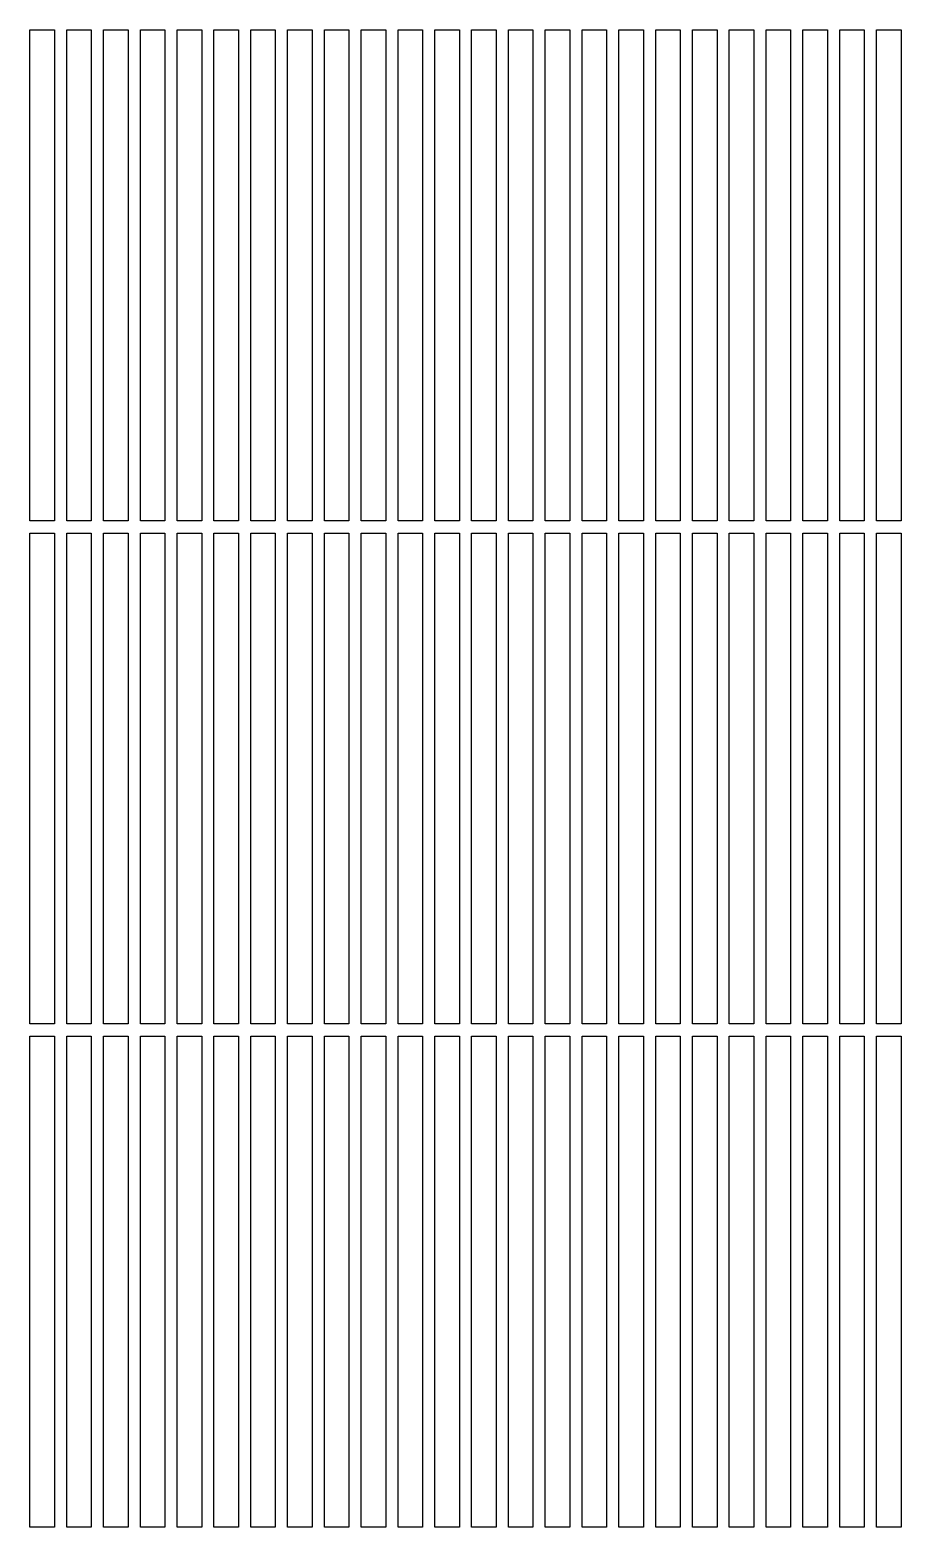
# Model space of a CAD drawing. Header units: millimetres. Extents: x 7 to 114, y 89 to 272.
import ezdxf

# ---------------------------------------------------------------- set-up
doc = ezdxf.new("R2010")
doc.units = ezdxf.units.MM
doc.header["$MEASUREMENT"] = 0
doc.layers.get('0').update_dxf_attribs({"lineweight": 0})

msp = doc.modelspace()

# ---------------------------------------------------------------- linework, layer by layer
at = {"color": 18, "lineweight": 25, "true_color": 0x000000}
for points in [[(10.13, 212.29), (7.13, 212.29), (7.13, 272.29), (10.13, 272.29)], [(14.63, 212.29), (11.63, 212.29), (11.63, 272.29), (14.63, 272.29)], [(19.13, 212.29), (16.13, 212.29), (16.13, 272.29), (19.13, 272.29)], [(23.63, 212.29), (20.63, 212.29), (20.63, 272.29), (23.63, 272.29)], [(28.13, 212.29), (25.13, 212.29), (25.13, 272.29), (28.13, 272.29)], [(32.63, 212.29), (29.63, 212.29), (29.63, 272.29), (32.63, 272.29)], [(37.13, 212.29), (34.13, 212.29), (34.13, 272.29), (37.13, 272.29)], [(41.63, 212.29), (38.63, 212.29), (38.63, 272.29), (41.63, 272.29)], [(46.13, 212.29), (43.13, 212.29), (43.13, 272.29), (46.13, 272.29)], [(50.63, 212.29), (47.63, 212.29), (47.63, 272.29), (50.63, 272.29)], [(55.13, 212.29), (52.13, 212.29), (52.13, 272.29), (55.13, 272.29)], [(59.63, 212.29), (56.63, 212.29), (56.63, 272.29), (59.63, 272.29)], [(64.13, 212.29), (61.13, 212.29), (61.13, 272.29), (64.13, 272.29)], [(68.63, 212.29), (65.63, 212.29), (65.63, 272.29), (68.63, 272.29)], [(73.13, 212.29), (70.13, 212.29), (70.13, 272.29), (73.13, 272.29)], [(77.63, 212.29), (74.63, 212.29), (74.63, 272.29), (77.63, 272.29)], [(82.13, 212.29), (79.13, 212.29), (79.13, 272.29), (82.13, 272.29)], [(86.63, 212.29), (83.63, 212.29), (83.63, 272.29), (86.63, 272.29)], [(91.13, 212.29), (88.13, 212.29), (88.13, 272.29), (91.13, 272.29)], [(95.63, 212.29), (92.63, 212.29), (92.63, 272.29), (95.63, 272.29)], [(100.13, 212.29), (97.13, 212.29), (97.13, 272.29), (100.13, 272.29)], [(104.63, 212.29), (101.63, 212.29), (101.63, 272.29), (104.63, 272.29)], [(109.13, 212.29), (106.13, 212.29), (106.13, 272.29), (109.13, 272.29)], [(113.63, 212.29), (110.63, 212.29), (110.63, 272.29), (113.63, 272.29)], [(10.13, 150.8), (7.13, 150.8), (7.13, 210.8), (10.13, 210.8)], [(14.63, 150.8), (11.63, 150.8), (11.63, 210.8), (14.63, 210.8)], [(19.13, 150.8), (16.13, 150.8), (16.13, 210.8), (19.13, 210.8)], [(23.63, 150.8), (20.63, 150.8), (20.63, 210.8), (23.63, 210.8)], [(28.13, 150.8), (25.13, 150.8), (25.13, 210.8), (28.13, 210.8)], [(32.63, 150.8), (29.63, 150.8), (29.63, 210.8), (32.63, 210.8)], [(37.13, 150.8), (34.13, 150.8), (34.13, 210.8), (37.13, 210.8)], [(41.63, 150.8), (38.63, 150.8), (38.63, 210.8), (41.63, 210.8)], [(46.13, 150.8), (43.13, 150.8), (43.13, 210.8), (46.13, 210.8)], [(50.63, 150.8), (47.63, 150.8), (47.63, 210.8), (50.63, 210.8)], [(55.13, 150.8), (52.13, 150.8), (52.13, 210.8), (55.13, 210.8)], [(59.63, 150.8), (56.63, 150.8), (56.63, 210.8), (59.63, 210.8)], [(64.13, 150.8), (61.13, 150.8), (61.13, 210.8), (64.13, 210.8)], [(68.63, 150.8), (65.63, 150.8), (65.63, 210.8), (68.63, 210.8)], [(73.13, 150.8), (70.13, 150.8), (70.13, 210.8), (73.13, 210.8)], [(77.63, 150.8), (74.63, 150.8), (74.63, 210.8), (77.63, 210.8)], [(82.13, 150.8), (79.13, 150.8), (79.13, 210.8), (82.13, 210.8)], [(86.63, 150.8), (83.63, 150.8), (83.63, 210.8), (86.63, 210.8)], [(91.13, 150.8), (88.13, 150.8), (88.13, 210.8), (91.13, 210.8)], [(95.63, 150.8), (92.63, 150.8), (92.63, 210.8), (95.63, 210.8)], [(100.13, 150.8), (97.13, 150.8), (97.13, 210.8), (100.13, 210.8)], [(104.63, 150.8), (101.63, 150.8), (101.63, 210.8), (104.63, 210.8)], [(109.13, 150.8), (106.13, 150.8), (106.13, 210.8), (109.13, 210.8)], [(113.63, 150.8), (110.63, 150.8), (110.63, 210.8), (113.63, 210.8)], [(10.13, 89.31), (7.13, 89.31), (7.13, 149.31), (10.13, 149.31)], [(14.63, 89.31), (11.63, 89.31), (11.63, 149.31), (14.63, 149.31)], [(19.13, 89.31), (16.13, 89.31), (16.13, 149.31), (19.13, 149.31)], [(23.63, 89.31), (20.63, 89.31), (20.63, 149.31), (23.63, 149.31)], [(28.13, 89.31), (25.13, 89.31), (25.13, 149.31), (28.13, 149.31)], [(32.63, 89.31), (29.63, 89.31), (29.63, 149.31), (32.63, 149.31)], [(37.13, 89.31), (34.13, 89.31), (34.13, 149.31), (37.13, 149.31)], [(41.63, 89.31), (38.63, 89.31), (38.63, 149.31), (41.63, 149.31)], [(46.13, 89.31), (43.13, 89.31), (43.13, 149.31), (46.13, 149.31)], [(50.63, 89.31), (47.63, 89.31), (47.63, 149.31), (50.63, 149.31)], [(55.13, 89.31), (52.13, 89.31), (52.13, 149.31), (55.13, 149.31)], [(59.63, 89.31), (56.63, 89.31), (56.63, 149.31), (59.63, 149.31)], [(64.13, 89.31), (61.13, 89.31), (61.13, 149.31), (64.13, 149.31)], [(68.63, 89.31), (65.63, 89.31), (65.63, 149.31), (68.63, 149.31)], [(73.13, 89.31), (70.13, 89.31), (70.13, 149.31), (73.13, 149.31)], [(77.63, 89.31), (74.63, 89.31), (74.63, 149.31), (77.63, 149.31)], [(82.13, 89.31), (79.13, 89.31), (79.13, 149.31), (82.13, 149.31)], [(86.63, 89.31), (83.63, 89.31), (83.63, 149.31), (86.63, 149.31)], [(91.13, 89.31), (88.13, 89.31), (88.13, 149.31), (91.13, 149.31)], [(95.63, 89.31), (92.63, 89.31), (92.63, 149.31), (95.63, 149.31)], [(100.13, 89.31), (97.13, 89.31), (97.13, 149.31), (100.13, 149.31)], [(104.63, 89.31), (101.63, 89.31), (101.63, 149.31), (104.63, 149.31)], [(109.13, 89.31), (106.13, 89.31), (106.13, 149.31), (109.13, 149.31)], [(113.63, 89.31), (110.63, 89.31), (110.63, 149.31), (113.63, 149.31)]]:
    msp.add_lwpolyline(points, close=True, dxfattribs=at)

doc.saveas('drawing.dxf')
